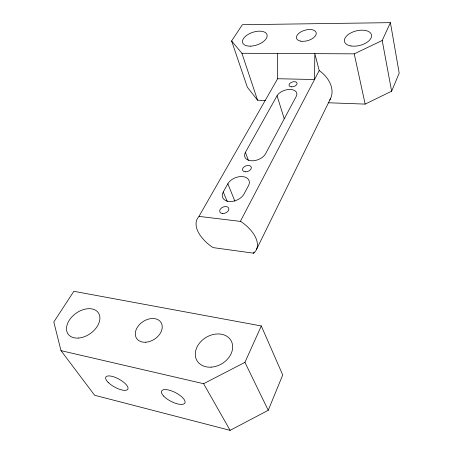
<?xml version="1.0" encoding="UTF-8"?>
<svg xmlns="http://www.w3.org/2000/svg" width="453" height="453" viewBox="0 0 453 453"><rect width="100%" height="100%" fill="white"/><g stroke="black" fill="none" stroke-linecap="round" stroke-linejoin="round"><path stroke-width="0.68" d="M199.094 216.392L240.781 221.443A33.363 18.363 28 0 1 253.657 253.193L213.052 247.604A33.363 18.363 28 0 1 198.895 216.523L277.621 78.726L277.683 53.454M268.25 410.293L282.717 374.954L261.302 325.956L73.856 291.302L53.805 322.004L61.008 350.656L94.637 395.259L230.107 430.35L268.25 410.293L244.931 362.36L261.302 325.956M328.204 102.769L365.152 104.099L391.624 91.223L399.195 73.143L390.407 22.65L242.349 24.717L231.613 40.957L247.344 87.225L257.57 100.215L265.277 100.492M391.624 91.223L382.207 40.487L390.407 22.65M256.562 249.337L330.718 98.205M253.442 253.306L254.065 252.044M240.43 221.245L319.212 70.589L314.841 53.647L314.535 79.524L277.621 78.726M223.267 191.97L227.859 183.759A11.71 7.599 -21.3 0 1 242.621 176.591A11.71 7.599 -21.3 0 1 248.493 185.679L244.031 194.026A11.818 7.741 -21.8 0 1 229.037 201.438A11.818 7.741 -21.8 0 1 223.267 191.97L227.27 201.676M245.418 152.35L277.066 95.742A10.578 6.144 -17.4 0 1 290.265 89.456A10.578 6.144 -17.4 0 1 296.251 96.37L265.549 153.782A11.297 7.067 -19.7 0 1 251.273 160.764A11.297 7.067 -19.7 0 1 245.418 152.35L248.34 160.305M61.008 350.656L203.607 383.708L244.931 362.36M231.613 40.957L241.908 53.273L354.235 53.85L382.207 40.487M319.212 70.589L319.507 70.759A28.097 20.357 27.9 0 1 329.784 99.966M203.607 383.708L230.107 430.35M227.859 183.759L234.903 201.245M241.908 53.273L257.57 100.215M277.066 95.742L284.201 118.703M354.235 53.85L365.152 104.099M250.198 46.155A12.837 6.653 -18.4 0 0 267.027 34.773A12.837 6.653 -18.4 0 0 247.157 35.028A12.837 6.653 -18.4 0 0 250.198 46.155M350.933 45.963A13.913 7.486 -14.1 0 0 371.596 35.951A13.913 7.486 -14.1 0 0 351.42 32.627A13.913 7.486 -14.1 0 0 350.933 45.963M222.389 213.51A4.819 3.211 -22.9 0 0 228.856 208.691A4.819 3.211 -22.9 0 0 221.557 207.91A4.819 3.211 -22.9 0 0 222.389 213.51M245.209 171.778A4.598 2.928 -20.5 0 0 251.313 167.31A4.598 2.928 -20.5 0 0 244.241 166.755A4.598 2.928 -20.5 0 0 245.209 171.778M291.658 86.846A4.173 2.384 -17 0 0 297.049 83.041A4.173 2.384 -17 0 0 290.464 82.899A4.173 2.384 -17 0 0 291.658 86.846M211.115 367.156A19.762 15.357 -30.9 0 0 231.409 341.29A19.762 15.357 -30.9 0 0 199.405 343.238A19.762 15.357 -30.9 0 0 211.115 367.156M145.764 342.23A14.575 10.498 -33.3 0 0 161.653 323.719A14.575 10.498 -33.3 0 0 138.901 325.209A14.575 10.498 -33.3 0 0 145.764 342.23M78.42 338.068A18.494 12.407 -35.3 0 0 99.45 315.039A18.494 12.407 -35.3 0 0 71.716 317.066A18.494 12.407 -35.3 0 0 78.42 338.068M163.669 396.081A13.075 4.909 27.3 0 0 184.071 403.844A13.075 4.909 27.3 0 0 172.095 391.103A13.075 4.909 27.3 0 0 163.669 396.081M108.165 382.372A12.554 4.53 28.7 0 0 127.35 389.722A12.554 4.53 28.7 0 0 115 377.287A12.554 4.53 28.7 0 0 108.165 382.372M300.769 41.161A10.215 5.385 -16.3 0 0 316.234 33.777A10.215 5.385 -16.3 0 0 302.015 31.319A10.215 5.385 -16.3 0 0 300.769 41.161"/></g></svg>
